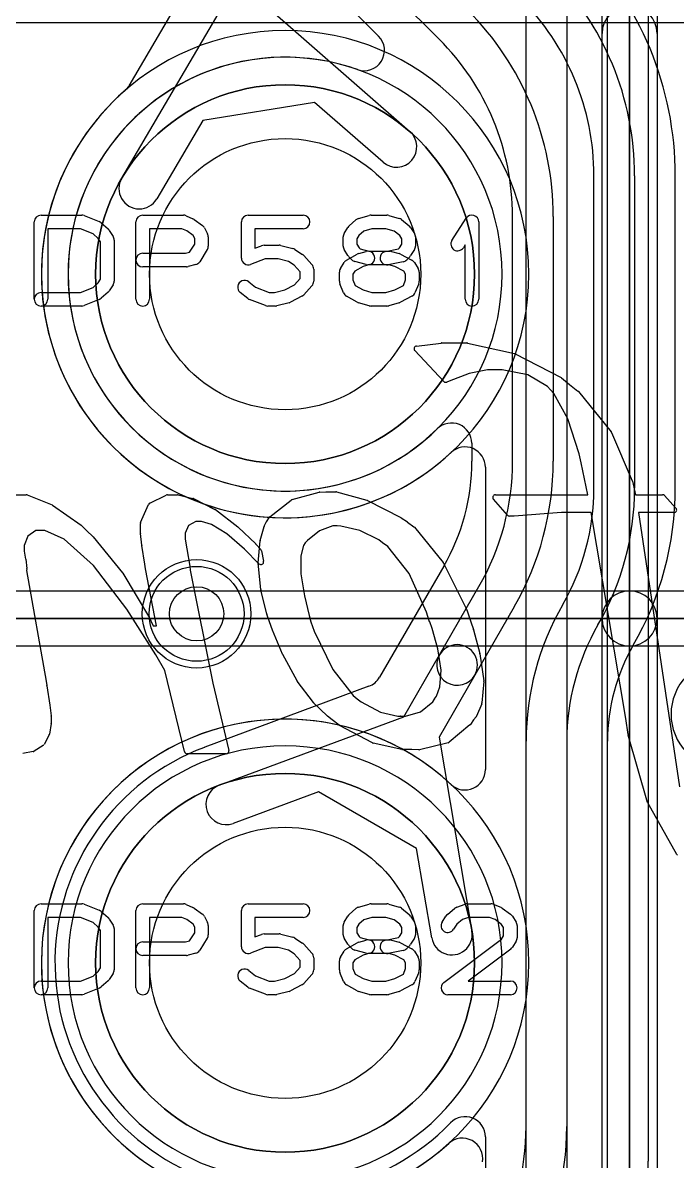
# Model space of a CAD drawing. Extents: x 0 to 20.5, y -0.5 to 20.
# Drawn here: x 12.819 to 15.232, y 8.901 to 13.1 of the extents above; entities that cross this region are included whole.
import ezdxf

# ---------------------------------------------------------------- set-up
doc = ezdxf.new("R2010")
doc.units = 0
for name, color, linetype in [('Hole', 1, 'CONTINUOUS'), ('L1', 3, 'CONTINUOUS'), ('L2', 3, 'CONTINUOUS'), ('L3', 3, 'CONTINUOUS'), ('L4', 3, 'CONTINUOUS'), ('PartsArea-A', 111, 'CONTINUOUS'), ('PartsArea-B', 111, 'CONTINUOUS'), ('PartsSilk-A', 221, 'CONTINUOUS'), ('PartsSilk-B', 221, 'CONTINUOUS'), ('Resist-A', 2, 'CONTINUOUS'), ('Resist-B', 2, 'CONTINUOUS'), ('Silk-A', 140, 'CONTINUOUS'), ('Silk-B', 140, 'CONTINUOUS')]:
    doc.layers.add(name, color=color, linetype=linetype)

msp = doc.modelspace()

# ---------------------------------------------------------------- linework, layer by layer
at = {"layer": 'Hole'}
for centre, radius in [((13.78649, 12.17283), 0.5), ((13.46, 10.92), 0.1), ((13.78649, 9.63283), 0.5)]:
    msp.add_circle(centre, radius, dxfattribs=at)
at = {"layer": 'L1'}
for p, q in [((14.975, 8.90097), (14.975, 15.7268)), ((15.125, 15.7268), (15.125, 8.90097)), ((14.675, 9.02964), (14.675, 13.35591)), ((14.825, 13.35591), (14.825, 9.02964)), ((13.18407, 12.52637), (13.55169, 13.15279)), ((13.38127, 13.15886), (13.21052, 12.8679)), ((13.69975, 13.17679), (14.2464, 12.69855)), ((13.8954, 12.80632), (13.48306, 12.73949)), ((14.14764, 12.58565), (13.8954, 12.80632)), ((13.48306, 12.73949), (13.31343, 12.45045)), ((14.52496, 11.46045), (14.52496, 10.34521))]:
    msp.add_line(p, q, dxfattribs=at)
for centre, radius in [((13.78649, 12.17283), 0.6985), ((13.46, 10.92), 0.2), ((13.78649, 9.63283), 0.6985)]:
    msp.add_circle(centre, radius, dxfattribs=at)
for centre, radius, start, end in [((13.78647, 12.17281), 0.89854, 131.15101, -47.03305), ((13.14586, 12.90584), 0.07497, -48.85074, -30.40277), ((14.19702, 12.6421), 0.075, -131.17802, 48.81908), ((13.24875, 12.48841), 0.075, 149.59178, -30.40705), ((14.44999, 11.46045), 0.07497, 0, 132.96771), ((13.78648, 9.63282), 0.89855, 47.03482, -47.84173), ((14.44999, 10.34521), 0.07497, -132.96771, 0), ((13.75, 9.02963), 0.925, -29.99937, 0.00062), ((13.75, 9.02963), 1.075, -29.99947, 0.00053), ((14.43989, 8.91116), 0.07497, -9.74501, 132.16161), ((14.05, 8.90097), 0.925, -29.99873, 0), ((14.05, 8.90097), 1.075, -29.99874, 0)]:
    msp.add_arc(centre, radius, start, end, dxfattribs=at)
at = {"layer": 'L2'}
msp.add_circle((13.46, 10.92), 0.2, dxfattribs=at)
for centre, start, end in [((13.78649, 12.17283), 90, -90), ((13.78649, 12.17283), -90, 90), ((13.78649, 9.63283), 90, -90), ((13.78649, 9.63283), -90, 90)]:
    msp.add_arc(centre, 0.80004, start, end, dxfattribs=at)
at = {"layer": 'L3'}
for p, q in [((14.35408, 13.03986), (12.93986, 14.45408)), ((12.83377, 14.34799), (14.13084, 13.05092)), ((14.925, 11.38298), (14.925, 12.53579)), ((15.075, 12.53579), (15.075, 11.38298)), ((15.22504, 11.38298), (15.22504, 12.53579)), ((14.625, 11.48303), (14.625, 12.38579)), ((14.775, 12.38579), (14.775, 11.48303)), ((14.47496, 11.54891), (14.47496, 11.48302)), ((14.37113, 11.09554), (14.13455, 10.68579)), ((14.35577, 10.76886), (14.50107, 11.02051)), ((14.63097, 10.94551), (14.48567, 10.69386)), ((14.81004, 10.95399), (14.81005, 10.95401)), ((14.93996, 10.87901), (14.93994, 10.87899)), ((14.22399, 10.5406), (14.35577, 10.76886)), ((14.48567, 10.69386), (14.35389, 10.46561)), ((14.09574, 10.65301), (13.49089, 10.42822)), ((13.54316, 10.28758), (14.22399, 10.5406)), ((14.35389, 10.46561), (14.47518, 9.74948)), ((14.675, 6.48963), (14.675, 10.45002)), ((14.825, 10.45002), (14.825, 6.48963)), ((14.97504, 6.48962), (14.97504, 10.45002)), ((13.90955, 10.26373), (13.59542, 10.14698)), ((14.27132, 10.05486), (13.90955, 10.26373)), ((14.32728, 9.72444), (14.27132, 10.05486)), ((14.52496, 8.99045), (14.52496, 7.66328))]:
    msp.add_line(p, q, dxfattribs=at)
for centre, radius in [((13.46, 10.92), 0.2), ((13.78649, 9.63283), 0.6985)]:
    msp.add_circle(centre, radius, dxfattribs=at)
for centre, radius, start, end in [((14, 12.53579), 1.22504, 0, 44.99967), ((14, 12.53579), 1.075, 0, 44.99925), ((14, 12.53579), 0.925, 0, 44.99956), ((13.7, 12.38579), 1.075, 0, 44.99925), ((14.07783, 12.99791), 0.07497, -109.44767, 45), ((13.7, 12.38579), 0.925, 0, 44.99956), ((13.78648, 12.17282), 0.80005, 70.55111, -45.48108), ((14.39999, 11.54891), 0.07497, 0, 134.51363), ((13.7, 11.48303), 0.77496, -30.00083, -0.00074), ((13.7, 11.48302), 0.925, -30.00065, 0.00062), ((13.7, 11.48302), 1.075, -30.00066, 0.00053), ((14.06707, 11.38299), 0.85793, -30.00083, -0.00067), ((14.06707, 11.38299), 1.00793, -30.00082, -0.00057), ((14.06707, 11.38299), 1.15797, -30.00093, -0.00049), ((15.68293, 10.45002), 1.00793, 149.99967, 180), ((15.68293, 10.45002), 0.85793, 149.99974, 180), ((14.42072, 10.73136), 0.075, -30.00073, 150.00026), ((15.68293, 10.45002), 0.70789, 149.99962, 180), ((15.13482, 10.7665), 0.07498, 149.99825, 150.01531), ((14.42072, 10.73136), 0.075, 149.99927, -30.00167), ((14.06962, 10.72328), 0.07498, -69.60944, -30.00175), ((13.78649, 9.63282), 0.84855, 110.52111, -44.07274), ((13.46275, 10.49773), 0.07497, -69.47884, -69.20064), ((13.56929, 10.21728), 0.22504, 110.38857, 110.80189), ((13.56929, 10.21728), 0.075, 110.38974, -69.61291), ((14.40123, 9.73696), 0.075, -170.39074, 9.61299), ((14.44999, 8.99045), 0.07497, 0, 135.92413)]:
    msp.add_arc(centre, radius, start, end, dxfattribs=at)
at = {"layer": 'L4'}
for centre, radius in [((13.78649, 12.17283), 0.6985), ((13.46, 10.92), 0.2), ((13.78649, 9.63283), 0.6985)]:
    msp.add_circle(centre, radius, dxfattribs=at)
for centre, radius, start, end in [((13.78649, 12.17283), 0.89854, 90, -90), ((13.78649, 12.17283), 0.89854, -90, 90), ((15.40932, 10.55), 0.2, 45, -135), ((13.78649, 9.63283), 0.89854, 90, -90), ((13.78649, 9.63283), 0.89854, -90, 90)]:
    msp.add_arc(centre, radius, start, end, dxfattribs=at)
at = {"layer": 'PartsArea-A'}
for p, q in [((15.05649, 13.44283), (15.05649, 10.90283)), ((15.05649, 10.90283), (15.05649, 13.44283)), ((15.05649, 10.90283), (12.51649, 10.90283)), ((12.51649, 10.90283), (15.05649, 10.90283)), ((15.05649, 10.90283), (15.05649, 8.36283)), ((17.59649, 10.90283), (15.05649, 10.90283)), ((15.05649, 10.90283), (17.59649, 10.90283)), ((15.05649, 8.36283), (15.05649, 10.90283))]:
    msp.add_line(p, q, dxfattribs=at)
at = {"layer": 'PartsArea-B'}
for centre, start, end in [((13.78649, 12.17283), 0, 180), ((13.78649, 12.17283), 180, 0), ((13.78649, 9.63283), 0, 180), ((13.78649, 9.63283), 180, 0)]:
    msp.add_arc(centre, 0.6985, start, end, dxfattribs=at)
at = {"layer": 'PartsSilk-A'}
for p, q in [((14.95489, 10.90283), (14.95489, 13.44283)), ((15.15809, 13.44283), (15.15809, 10.90283)), ((14.95489, 10.90283), (14.95489, 13.06038)), ((15.15809, 13.06038), (15.15809, 10.90283)), ((12.88649, 12.39042), (13.03649, 12.39042)), ((13.04577, 12.38863), (13.10133, 12.36641)), ((13.26149, 12.39042), (13.41149, 12.39042)), ((13.42164, 12.38827), (13.44664, 12.37716)), ((13.65038, 12.39042), (13.85316, 12.39042)), ((14.0574, 12.37835), (14.09629, 12.38946)), ((14.10316, 12.39042), (14.16149, 12.39042)), ((14.16836, 12.38946), (14.20725, 12.37835)), ((12.86149, 12.08024), (12.86149, 12.36542)), ((13.10866, 12.36189), (13.13366, 12.33967)), ((13.23649, 12.08024), (13.23649, 12.36542)), ((13.45119, 12.37453), (13.48175, 12.35231)), ((13.62538, 12.23209), (13.62538, 12.36542)), ((14.00418, 12.32312), (14.01807, 12.34534)), ((14.02266, 12.35078), (14.04766, 12.373)), ((14.216, 12.37383), (14.24378, 12.35161)), ((14.24936, 12.34534), (14.26325, 12.32312)), ((14.40162, 12.29753), (14.4544, 12.37901)), ((14.50038, 12.36542), (14.50038, 12.08024)), ((13.03168, 12.34042), (12.91149, 12.34042)), ((12.91149, 12.34042), (12.91149, 12.08024)), ((13.07871, 12.32161), (13.03168, 12.34042)), ((13.09775, 12.30468), (13.07871, 12.32161)), ((13.10593, 12.29159), (13.09775, 12.30468)), ((13.13825, 12.33422), (13.15213, 12.312)), ((13.40619, 12.34042), (13.28649, 12.34042)), ((13.28649, 12.34042), (13.28649, 12.08024)), ((13.42392, 12.33254), (13.40619, 12.34042)), ((13.44742, 12.31546), (13.42392, 12.33254)), ((13.45316, 12.30397), (13.44742, 12.31546)), ((13.45316, 12.2837), (13.45316, 12.30397)), ((13.48941, 12.34327), (13.50052, 12.32105)), ((13.50316, 12.30987), (13.50316, 12.27653)), ((13.85316, 12.34042), (13.67538, 12.34042)), ((13.67538, 12.34042), (13.67538, 12.26837)), ((14.00038, 12.27653), (14.00038, 12.30987)), ((14.05856, 12.31579), (14.05038, 12.3027)), ((14.07662, 12.33184), (14.05856, 12.31579)), ((14.10666, 12.34042), (14.07662, 12.33184)), ((14.15799, 12.34042), (14.10666, 12.34042)), ((14.18869, 12.33165), (14.15799, 12.34042)), ((14.20922, 12.31523), (14.18869, 12.33165)), ((14.21705, 12.3027), (14.20922, 12.31523)), ((14.26705, 12.30987), (14.26705, 12.27653)), ((13.10593, 12.15407), (13.10593, 12.29159)), ((13.15593, 12.29876), (13.15593, 12.1469)), ((13.43441, 12.2537), (13.45316, 12.2837)), ((13.49936, 12.26328), (13.47158, 12.21884)), ((13.67538, 12.26837), (13.69981, 12.27767)), ((13.70871, 12.27931), (13.76427, 12.27931)), ((13.77033, 12.27856), (13.81477, 12.26745)), ((13.82258, 12.264), (13.85036, 12.24548)), ((14.01807, 12.24106), (14.00418, 12.26328)), ((14.05038, 12.3027), (14.05038, 12.2837)), ((14.05038, 12.2837), (14.05896, 12.26998)), ((14.05896, 12.26998), (14.06331, 12.26563)), ((14.06331, 12.26563), (14.09533, 12.25709)), ((14.15659, 12.2566), (14.20473, 12.26623)), ((14.20473, 12.26623), (14.20847, 12.26998)), ((14.20847, 12.26998), (14.21705, 12.2837)), ((14.21705, 12.2837), (14.21705, 12.3027)), ((14.26325, 12.26328), (14.24936, 12.24106)), ((14.45038, 12.28084), (14.44358, 12.27035)), ((14.45038, 12.08024), (14.45038, 12.28084)), ((13.26149, 12.24968), (13.41932, 12.24968)), ((13.41932, 12.24968), (13.43441, 12.2537)), ((13.71331, 12.22931), (13.65928, 12.20873)), ((13.76119, 12.22931), (13.71331, 12.22931)), ((13.79845, 12.22), (13.76119, 12.22931)), ((13.82011, 12.20556), (13.79845, 12.22)), ((13.85492, 12.24158), (13.88548, 12.20825)), ((14.01298, 12.22417), (14.05187, 12.24639)), ((14.0327, 12.22552), (14.02159, 12.23663)), ((14.05783, 12.24884), (14.08561, 12.25625)), ((14.09533, 12.25709), (14.1726, 12.25709)), ((14.17904, 12.25625), (14.20682, 12.24884)), ((14.21214, 12.24674), (14.25381, 12.22452)), ((14.24584, 12.23663), (14.23473, 12.22552)), ((13.4226, 12.19968), (13.26149, 12.19968)), ((13.45682, 12.20793), (13.42904, 12.20052)), ((13.84205, 12.18162), (13.82011, 12.20556)), ((13.84205, 12.15663), (13.84205, 12.18162)), ((13.89205, 12.19135), (13.89205, 12.1469)), ((13.98649, 12.1469), (13.98649, 12.18024)), ((13.99029, 12.19349), (14.00418, 12.21571)), ((14.04324, 12.18387), (14.03649, 12.17307)), ((14.07385, 12.20136), (14.04324, 12.18387)), ((14.08561, 12.20793), (14.04394, 12.21904)), ((14.09849, 12.20793), (14.07385, 12.20136)), ((14.16932, 12.20709), (14.09205, 12.20709)), ((14.22195, 12.21869), (14.16639, 12.20758)), ((14.19116, 12.20127), (14.16932, 12.20709)), ((14.22439, 12.18355), (14.19116, 12.20127)), ((14.23093, 12.17307), (14.22439, 12.18355)), ((14.26325, 12.2157), (14.27713, 12.19348)), ((14.28093, 12.18024), (14.28093, 12.1469)), ((13.07871, 12.12405), (13.09775, 12.14098)), ((13.09775, 12.14098), (13.10593, 12.15407)), ((13.65211, 12.1442), (13.67683, 12.12443)), ((13.82095, 12.13362), (13.84205, 12.15663)), ((14.0023, 12.10395), (13.98841, 12.13728)), ((14.03649, 12.17307), (14.03649, 12.1519)), ((14.03649, 12.1519), (14.04518, 12.13105)), ((14.22241, 12.13143), (14.23093, 12.1519)), ((14.23093, 12.1519), (14.23093, 12.17307)), ((14.27901, 12.13729), (14.26513, 12.10396)), ((12.88649, 12.10524), (13.03168, 12.10524)), ((13.03168, 12.10524), (13.07871, 12.12405)), ((13.13366, 12.10599), (13.10866, 12.08377)), ((13.15213, 12.13366), (13.13825, 12.11144)), ((13.64865, 12.08294), (13.62087, 12.10516)), ((13.67683, 12.12443), (13.7272, 12.10524)), ((13.7272, 12.10524), (13.7473, 12.10524)), ((13.7473, 12.10524), (13.78577, 12.11486)), ((13.78577, 12.11486), (13.82095, 12.13362)), ((13.88548, 12.13), (13.85492, 12.09667)), ((14.04518, 12.13105), (14.07405, 12.11456)), ((14.07405, 12.11456), (14.10666, 12.10524)), ((14.10666, 12.10524), (14.15799, 12.10524)), ((14.15799, 12.10524), (14.19096, 12.11466)), ((14.19096, 12.11466), (14.22241, 12.13143)), ((13.03649, 12.05524), (12.88649, 12.05524)), ((13.10133, 12.07925), (13.04577, 12.05703)), ((13.7137, 12.05688), (13.65537, 12.0791)), ((13.75038, 12.05524), (13.7226, 12.05524)), ((13.80088, 12.0671), (13.75644, 12.05599)), ((13.84825, 12.09151), (13.80658, 12.06929)), ((14.05187, 12.06964), (14.01298, 12.09186)), ((14.09629, 12.0562), (14.0574, 12.06731)), ((14.16149, 12.05524), (14.10316, 12.05524)), ((14.20725, 12.06731), (14.16836, 12.0562)), ((14.25381, 12.09151), (14.21214, 12.06929)), ((12.51649, 11.00443), (15.05649, 11.00443)), ((12.51649, 11.00443), (15.05649, 11.00443)), ((15.05649, 11.00443), (17.59649, 11.00443)), ((15.05649, 11.00443), (17.59649, 11.00443)), ((14.95489, 8.36283), (14.95489, 10.90283)), ((15.15809, 10.90283), (15.15809, 8.36283)), ((15.15809, 10.90283), (15.15809, 8.36283)), ((15.05649, 10.80123), (12.51649, 10.80123)), ((14.95489, 10.80123), (12.51649, 10.80123)), ((14.95489, 8.36283), (14.95489, 10.80123)), ((17.59649, 10.80123), (15.05649, 10.80123)), ((17.49489, 10.80123), (15.05649, 10.80123)), ((12.88649, 9.85042), (13.03649, 9.85042)), ((13.04577, 9.84863), (13.10133, 9.82641)), ((13.26149, 9.85042), (13.41149, 9.85042)), ((13.42164, 9.84827), (13.44664, 9.83716)), ((13.45119, 9.83453), (13.48175, 9.81231)), ((13.65038, 9.85042), (13.85316, 9.85042)), ((14.02266, 9.81078), (14.04766, 9.833)), ((14.0574, 9.83835), (14.09629, 9.84946)), ((14.10316, 9.85042), (14.16149, 9.85042)), ((14.16836, 9.84946), (14.20725, 9.83835)), ((14.216, 9.83383), (14.24378, 9.81161)), ((14.38476, 9.81161), (14.41254, 9.83383)), ((14.41962, 9.8378), (14.45017, 9.84891)), ((14.45871, 9.85042), (14.54482, 9.85042)), ((14.5541, 9.84863), (14.58188, 9.83752)), ((14.5873, 9.83453), (14.61786, 9.81231)), ((12.86149, 9.54024), (12.86149, 9.82542)), ((13.03168, 9.80042), (12.91149, 9.80042)), ((12.91149, 9.80042), (12.91149, 9.54024)), ((13.07871, 9.78161), (13.03168, 9.80042)), ((13.10866, 9.82189), (13.13366, 9.79967)), ((13.13825, 9.79422), (13.15213, 9.772)), ((13.23649, 9.54024), (13.23649, 9.82542)), ((13.40619, 9.80042), (13.28649, 9.80042)), ((13.28649, 9.80042), (13.28649, 9.54024)), ((13.42392, 9.79254), (13.40619, 9.80042)), ((13.44742, 9.77546), (13.42392, 9.79254)), ((13.48941, 9.80327), (13.50052, 9.78105)), ((13.62538, 9.69209), (13.62538, 9.82542)), ((13.85316, 9.80042), (13.67538, 9.80042)), ((13.67538, 9.80042), (13.67538, 9.72837)), ((14.00418, 9.78312), (14.01807, 9.80534)), ((14.07662, 9.79184), (14.05856, 9.77579)), ((14.10666, 9.80042), (14.07662, 9.79184)), ((14.15799, 9.80042), (14.10666, 9.80042)), ((14.18869, 9.79165), (14.15799, 9.80042)), ((14.20922, 9.77523), (14.18869, 9.79165)), ((14.24936, 9.80534), (14.26325, 9.78312)), ((14.36529, 9.78312), (14.37918, 9.80534)), ((14.44057, 9.79222), (14.41932, 9.77523)), ((14.46311, 9.80042), (14.44057, 9.79222)), ((14.54001, 9.80042), (14.46311, 9.80042)), ((14.56042, 9.79226), (14.54001, 9.80042)), ((14.58453, 9.77472), (14.56042, 9.79226)), ((14.62436, 9.80534), (14.63825, 9.78312)), ((13.09775, 9.76468), (13.07871, 9.78161)), ((13.10593, 9.75159), (13.09775, 9.76468)), ((13.10593, 9.61407), (13.10593, 9.75159)), ((13.15593, 9.75876), (13.15593, 9.6069)), ((13.43441, 9.7137), (13.45316, 9.7437)), ((13.45316, 9.76397), (13.44742, 9.77546)), ((13.45316, 9.7437), (13.45316, 9.76397)), ((13.50316, 9.76987), (13.50316, 9.73653)), ((14.00038, 9.73653), (14.00038, 9.76987)), ((14.05856, 9.77579), (14.05038, 9.7627)), ((14.05038, 9.7627), (14.05038, 9.7437)), ((14.05038, 9.7437), (14.05896, 9.72998)), ((14.20847, 9.72998), (14.21705, 9.7437)), ((14.21705, 9.7627), (14.20922, 9.77523)), ((14.21705, 9.7437), (14.21705, 9.7627)), ((14.26705, 9.76987), (14.26705, 9.73653)), ((14.41932, 9.77523), (14.40769, 9.75662)), ((14.59205, 9.7627), (14.58453, 9.77472)), ((14.59205, 9.73259), (14.59205, 9.7627)), ((14.64205, 9.76987), (14.64205, 9.72542)), ((13.26149, 9.70968), (13.41932, 9.70968)), ((13.41932, 9.70968), (13.43441, 9.7137)), ((13.49936, 9.72328), (13.47158, 9.67884)), ((13.67538, 9.72837), (13.69981, 9.73767)), ((13.70871, 9.73931), (13.76427, 9.73931)), ((13.77033, 9.73856), (13.81477, 9.72745)), ((13.82258, 9.724), (13.85036, 9.70548)), ((13.85492, 9.70158), (13.88548, 9.66825)), ((14.01807, 9.70106), (14.00418, 9.72328)), ((14.01298, 9.68417), (14.05187, 9.70639)), ((14.05783, 9.70884), (14.08561, 9.71625)), ((14.05896, 9.72998), (14.06331, 9.72563)), ((14.06331, 9.72563), (14.09533, 9.71709)), ((14.09533, 9.71709), (14.1726, 9.71709)), ((14.15659, 9.7166), (14.20473, 9.72623)), ((14.17904, 9.71625), (14.20682, 9.70884)), ((14.20473, 9.72623), (14.20847, 9.72998)), ((14.21214, 9.70674), (14.25381, 9.68452)), ((14.26325, 9.72328), (14.24936, 9.70106)), ((14.37146, 9.56022), (14.58442, 9.72039)), ((14.58442, 9.72039), (14.59205, 9.73259)), ((14.63825, 9.71217), (14.62436, 9.68995)), ((13.4226, 9.65968), (13.26149, 9.65968)), ((13.45682, 9.66793), (13.42904, 9.66052)), ((13.71331, 9.68931), (13.65928, 9.66873)), ((13.76119, 9.68931), (13.71331, 9.68931)), ((13.79845, 9.68), (13.76119, 9.68931)), ((13.82011, 9.66556), (13.79845, 9.68)), ((13.84205, 9.64162), (13.82011, 9.66556)), ((13.99029, 9.65349), (14.00418, 9.67571)), ((14.0327, 9.68552), (14.02159, 9.69663)), ((14.07385, 9.66136), (14.04324, 9.64387)), ((14.08561, 9.66793), (14.04394, 9.67904)), ((14.09849, 9.66793), (14.07385, 9.66136)), ((14.16932, 9.66709), (14.09205, 9.66709)), ((14.22195, 9.67869), (14.16639, 9.66758)), ((14.19116, 9.66127), (14.16932, 9.66709)), ((14.22439, 9.64355), (14.19116, 9.66127)), ((14.24584, 9.69663), (14.23473, 9.68552)), ((14.26325, 9.6757), (14.27713, 9.65348)), ((14.61819, 9.68322), (14.46132, 9.56524)), ((13.82095, 9.59362), (13.84205, 9.61663)), ((13.84205, 9.61663), (13.84205, 9.64162)), ((13.89205, 9.65135), (13.89205, 9.6069)), ((13.98649, 9.6069), (13.98649, 9.64024)), ((14.04324, 9.64387), (14.03649, 9.63307)), ((14.03649, 9.63307), (14.03649, 9.6119)), ((14.23093, 9.63307), (14.22439, 9.64355)), ((14.23093, 9.6119), (14.23093, 9.63307)), ((14.28093, 9.64024), (14.28093, 9.6069)), ((13.03168, 9.56524), (13.07871, 9.58405)), ((13.07871, 9.58405), (13.09775, 9.60098)), ((13.09775, 9.60098), (13.10593, 9.61407)), ((13.15213, 9.59366), (13.13825, 9.57144)), ((13.65211, 9.6042), (13.67683, 9.58443)), ((13.67683, 9.58443), (13.7272, 9.56524)), ((13.7473, 9.56524), (13.78577, 9.57486)), ((13.78577, 9.57486), (13.82095, 9.59362)), ((13.88548, 9.59), (13.85492, 9.55667)), ((14.0023, 9.56395), (13.98841, 9.59728)), ((14.03649, 9.6119), (14.04518, 9.59105)), ((14.04518, 9.59105), (14.07405, 9.57456)), ((14.07405, 9.57456), (14.10666, 9.56524)), ((14.15799, 9.56524), (14.19096, 9.57466)), ((14.19096, 9.57466), (14.22241, 9.59143)), ((14.22241, 9.59143), (14.23093, 9.6119)), ((14.27901, 9.59729), (14.26513, 9.56396)), ((12.88649, 9.56524), (13.03168, 9.56524)), ((13.10133, 9.53925), (13.04577, 9.51703)), ((13.13366, 9.56599), (13.10866, 9.54377)), ((13.64865, 9.54294), (13.62087, 9.56516)), ((13.7137, 9.51688), (13.65537, 9.5391)), ((13.7272, 9.56524), (13.7473, 9.56524)), ((13.84825, 9.55151), (13.80658, 9.52929)), ((14.05187, 9.52964), (14.01298, 9.55186)), ((14.10666, 9.56524), (14.15799, 9.56524)), ((14.25381, 9.55151), (14.21214, 9.52929)), ((14.46132, 9.56524), (14.61705, 9.56524)), ((13.03649, 9.51524), (12.88649, 9.51524)), ((13.75038, 9.51524), (13.7226, 9.51524)), ((13.80088, 9.5271), (13.75644, 9.51599)), ((14.09629, 9.5162), (14.0574, 9.52731)), ((14.16149, 9.51524), (14.10316, 9.51524)), ((14.20725, 9.52731), (14.16836, 9.5162)), ((14.61705, 9.51524), (14.38649, 9.51524))]:
    msp.add_line(p, q, dxfattribs=at)
for centre, radius, start, end in [((15.05649, 13.06038), 0.1016, 0, 180), ((12.88649, 12.36542), 0.025, 90, 180), ((13.03649, 12.36542), 0.025, 68.2071, 90), ((13.26149, 12.36542), 0.025, 90, 180), ((13.41149, 12.36542), 0.025, 66.04914, 90), ((13.65038, 12.36542), 0.025, 90, 180), ((13.85316, 12.36542), 0.025, -90, 90), ((14.10316, 12.36542), 0.025, 90, 105.94854), ((14.16149, 12.36542), 0.025, 74.05146, 90), ((14.47538, 12.36542), 0.025, 0, 147.06619), ((13.09205, 12.3432), 0.025, 48.37217, 68.20215), ((13.43649, 12.35431), 0.025, 53.98274, 66.03964), ((13.46705, 12.33209), 0.025, 26.56505, 53.97932), ((14.03927, 12.33209), 0.025, 131.62783, 147.99462), ((14.06427, 12.35431), 0.025, 105.94854, 131.62783), ((14.20038, 12.35431), 0.025, 51.33303, 74.05146), ((14.22816, 12.33209), 0.025, 32.00538, 51.33303), ((13.11705, 12.32098), 0.025, 31.98594, 48.36931), ((13.13093, 12.29876), 0.025, 0, 31.99147), ((13.47816, 12.30987), 0.025, 0, 26.56505), ((14.02538, 12.30987), 0.025, 147.99462, 180), ((14.24205, 12.30987), 0.025, 0, 32.00538), ((13.47816, 12.27653), 0.025, -32.00538, 0), ((13.70871, 12.25431), 0.025, 90, 110.85364), ((13.76427, 12.25431), 0.025, 75.96932, 90), ((13.80871, 12.2432), 0.025, 56.30358, 75.96376), ((14.02538, 12.27653), 0.025, 180, -147.99462), ((14.24205, 12.27653), 0.025, -32.00538, 0), ((14.4226, 12.28394), 0.025, 147.06646, -32.93381), ((13.26149, 12.22468), 0.025, 90, -90), ((13.65038, 12.23209), 0.025, 180, -69.1435), ((13.83649, 12.22468), 0.025, 42.5203, 56.30993), ((14.02538, 12.20246), 0.025, 119.73351, 147.98998), ((14.03927, 12.25431), 0.025, -147.99462, -135), ((14.05038, 12.2432), 0.025, -135, -104.92551), ((14.06427, 12.22468), 0.025, 104.92551, 119.74171), ((14.09205, 12.23209), 0.025, -75.07449, 104.93527), ((14.16149, 12.23209), 0.025, 101.30544, -78.69205), ((14.1726, 12.23209), 0.025, 75.07449, 90), ((14.20038, 12.22468), 0.025, 61.9383, 75.06473), ((14.21705, 12.2432), 0.025, -78.69456, -45), ((14.22816, 12.25431), 0.025, -45, -32.00538), ((14.24205, 12.20246), 0.025, 31.98594, 61.9318), ((13.4226, 12.22468), 0.025, -90, -75.06473), ((13.45038, 12.23209), 0.025, -75.07449, -32.01002), ((13.86705, 12.19135), 0.025, 0, 42.51745), ((14.01149, 12.18024), 0.025, 147.99462, 180), ((14.09205, 12.23209), 0.025, -104.92551, -90), ((14.25593, 12.18024), 0.025, 0, 31.99147), ((13.13093, 12.1469), 0.025, -31.98594, 0), ((13.63649, 12.12468), 0.025, 51.33303, -128.65478), ((13.86705, 12.1469), 0.025, -42.5203, 0), ((14.01149, 12.1469), 0.025, 180, -157.37647), ((14.25593, 12.1469), 0.025, -22.60576, 0), ((12.88649, 12.08024), 0.025, 90, -90), ((13.11705, 12.12468), 0.025, -48.37217, -31.99147), ((13.83649, 12.11357), 0.025, -61.9383, -42.51745), ((14.02538, 12.11357), 0.025, -157.37309, -119.74171), ((14.24205, 12.11357), 0.025, -61.9383, -22.60888), ((12.88649, 12.08024), 0.025, 180, 0), ((13.03649, 12.08024), 0.025, -90, -68.20215), ((13.09205, 12.10246), 0.025, -68.2071, -48.36931), ((13.26149, 12.08024), 0.025, 180, 0), ((13.66427, 12.10246), 0.025, -128.66697, -110.85364), ((13.7226, 12.08024), 0.025, -110.8565, -90), ((13.75038, 12.08024), 0.025, -90, -75.96376), ((13.79482, 12.09135), 0.025, -75.96932, -61.9318), ((14.06427, 12.09135), 0.025, -119.73351, -105.94345), ((14.10316, 12.08024), 0.025, -105.94854, -90), ((14.16149, 12.08024), 0.025, -90, -74.05655), ((14.20038, 12.09135), 0.025, -74.05146, -61.9318), ((14.47538, 12.08024), 0.025, 180, 0), ((15.05649, 10.90283), 0.1016, 90, -90), ((15.05649, 10.90283), 0.1016, 90, -90), ((15.05649, 10.90283), 0.1016, 0, 180), ((15.05649, 10.90283), 0.1016, -90, 90), ((15.05649, 10.90283), 0.1016, 0, 90), ((15.05649, 10.90283), 0.1016, 180, 0), ((15.05649, 10.90283), 0.1016, 180, 0), ((12.88649, 9.82542), 0.025, 90, 180), ((13.03649, 9.82542), 0.025, 68.2071, 90), ((13.09205, 9.8032), 0.025, 48.37217, 68.20215), ((13.26149, 9.82542), 0.025, 90, 180), ((13.41149, 9.82542), 0.025, 66.04914, 90), ((13.43649, 9.81431), 0.025, 53.98274, 66.03964), ((13.65038, 9.82542), 0.025, 90, 180), ((13.85316, 9.82542), 0.025, -90, 90), ((14.06427, 9.81431), 0.025, 105.94854, 131.62783), ((14.10316, 9.82542), 0.025, 90, 105.94854), ((14.16149, 9.82542), 0.025, 74.05146, 90), ((14.20038, 9.81431), 0.025, 51.33303, 74.05146), ((14.42816, 9.81431), 0.025, 109.97919, 128.65478), ((14.45871, 9.82542), 0.025, 90, 109.98461), ((14.54482, 9.82542), 0.025, 68.2071, 90), ((14.5726, 9.81431), 0.025, 53.98274, 68.20215), ((13.11705, 9.78098), 0.025, 31.98594, 48.36931), ((13.46705, 9.79209), 0.025, 26.56505, 53.97932), ((14.03927, 9.79209), 0.025, 131.62783, 147.99462), ((14.22816, 9.79209), 0.025, 32.00538, 51.33303), ((14.40038, 9.79209), 0.025, 128.66697, 147.98998), ((14.60316, 9.79209), 0.025, 32.00538, 53.97932), ((13.13093, 9.75876), 0.025, 0, 31.99147), ((13.47816, 9.76987), 0.025, 0, 26.56505), ((14.02538, 9.76987), 0.025, 147.99462, 180), ((14.24205, 9.76987), 0.025, 0, 32.00538), ((14.38649, 9.76987), 0.025, 147.99462, -32.01002), ((14.61705, 9.76987), 0.025, 0, 32.01002), ((13.26149, 9.68468), 0.025, 90, -90), ((13.47816, 9.73653), 0.025, -32.00538, 0), ((13.70871, 9.71431), 0.025, 90, 110.85364), ((13.76427, 9.71431), 0.025, 75.96932, 90), ((13.80871, 9.7032), 0.025, 56.30358, 75.96376), ((13.83649, 9.68468), 0.025, 42.5203, 56.30993), ((14.02538, 9.73653), 0.025, 180, -147.99462), ((14.03927, 9.71431), 0.025, -147.99462, -135), ((14.06427, 9.68468), 0.025, 104.92551, 119.74171), ((14.09205, 9.69209), 0.025, -75.07449, 104.93527), ((14.16149, 9.69209), 0.025, 101.30544, -78.69205), ((14.1726, 9.69209), 0.025, 75.07449, 90), ((14.20038, 9.68468), 0.025, 61.9383, 75.06473), ((14.22816, 9.71431), 0.025, -45, -32.00538), ((14.24205, 9.73653), 0.025, -32.00538, 0), ((14.61705, 9.72542), 0.025, -32.00538, 0), ((13.4226, 9.68468), 0.025, -90, -75.06473), ((13.45038, 9.69209), 0.025, -75.07449, -32.01002), ((13.65038, 9.69209), 0.025, 180, -69.1435), ((13.86705, 9.65135), 0.025, 0, 42.51745), ((14.02538, 9.66246), 0.025, 119.73351, 147.98998), ((14.05038, 9.7032), 0.025, -135, -104.92551), ((14.09205, 9.69209), 0.025, -104.92551, -90), ((14.21705, 9.7032), 0.025, -78.69456, -45), ((14.24205, 9.66246), 0.025, 31.98594, 61.9318), ((14.60316, 9.7032), 0.025, -53.0476, -32.01002), ((14.01149, 9.64024), 0.025, 147.99462, 180), ((14.25593, 9.64024), 0.025, 0, 31.99147), ((13.13093, 9.6069), 0.025, -31.98594, 0), ((13.63649, 9.58468), 0.025, 51.33303, -128.65478), ((13.86705, 9.6069), 0.025, -42.5203, 0), ((14.01149, 9.6069), 0.025, 180, -157.37647), ((14.25593, 9.6069), 0.025, -22.60576, 0), ((12.88649, 9.54024), 0.025, 90, -90), ((12.88649, 9.54024), 0.025, 180, 0), ((13.09205, 9.56246), 0.025, -68.2071, -48.36931), ((13.11705, 9.58468), 0.025, -48.37217, -31.99147), ((13.26149, 9.54024), 0.025, 180, 0), ((13.66427, 9.56246), 0.025, -128.66697, -110.85364), ((13.83649, 9.57357), 0.025, -61.9383, -42.51745), ((14.02538, 9.57357), 0.025, -157.37309, -119.74171), ((14.24205, 9.57357), 0.025, -61.9383, -22.60888), ((14.38649, 9.54024), 0.025, 126.9524, -90), ((14.61705, 9.54024), 0.025, -90, 90), ((13.03649, 9.54024), 0.025, -90, -68.20215), ((13.7226, 9.54024), 0.025, -110.8565, -90), ((13.75038, 9.54024), 0.025, -90, -75.96376), ((13.79482, 9.55135), 0.025, -75.96932, -61.9318), ((14.06427, 9.55135), 0.025, -119.73351, -105.94345), ((14.10316, 9.54024), 0.025, -105.94854, -90), ((14.16149, 9.54024), 0.025, -90, -74.05655), ((14.20038, 9.55135), 0.025, -74.05146, -61.9318)]:
    msp.add_arc(centre, radius, start, end, dxfattribs=at)
at = {"layer": 'PartsSilk-B'}
for p, q in [((14.37117, 11.77694), (14.26446, 11.89073)), ((14.27051, 11.90749), (14.36172, 11.91887)), ((14.36296, 11.91895), (14.45665, 11.91895)), ((14.45885, 11.91871), (14.63231, 11.87961)), ((14.6347, 11.87873), (14.80395, 11.79119)), ((14.46566, 11.8059), (14.39131, 11.77849)), ((14.53319, 11.82015), (14.46566, 11.8059)), ((14.58722, 11.82015), (14.53319, 11.82015)), ((14.68175, 11.80177), (14.58722, 11.82015)), ((14.75369, 11.75893), (14.68175, 11.80177)), ((14.39131, 11.77849), (14.38247, 11.77462)), ((14.76498, 11.7466), (14.75369, 11.75893)), ((14.80562, 11.79011), (14.83546, 11.76618)), ((14.83549, 11.76616), (14.86605, 11.74145)), ((14.77759, 11.73233), (14.76498, 11.7466)), ((14.82918, 11.63931), (14.77759, 11.73233)), ((14.86753, 11.73997), (14.9886, 11.59071)), ((14.87034, 11.50964), (14.82918, 11.63931)), ((14.99002, 11.58835), (15.06629, 11.41058)), ((14.87767, 11.47699), (14.87034, 11.50964)), ((14.9029, 11.35913), (14.87767, 11.47699)), ((15.06687, 11.40875), (15.07524, 11.36997)), ((12.78841, 11.35913), (12.83176, 11.35913)), ((12.83542, 11.35844), (12.9271, 11.32242)), ((13.28761, 11.32873), (13.34822, 11.35813)), ((13.35258, 11.35913), (13.38999, 11.35913)), ((13.39237, 11.35884), (13.44679, 11.34553)), ((13.44889, 11.34476), (13.52773, 11.30528)), ((13.73047, 11.27832), (13.80854, 11.33963)), ((13.81208, 11.34141), (13.91207, 11.36874)), ((13.91431, 11.36909), (13.93638, 11.36996)), ((13.93678, 11.36997), (13.97341, 11.36997)), ((13.97608, 11.36961), (14.08803, 11.33859)), ((14.08991, 11.33786), (14.2129, 11.27502)), ((14.6065, 11.28342), (14.55432, 11.34251)), ((14.56182, 11.35913), (14.9029, 11.35913)), ((15.07524, 11.36997), (15.0778, 11.35913)), ((15.0778, 11.35913), (15.17789, 11.35913)), ((15.18524, 11.35591), (15.22752, 11.31005)), ((12.92921, 11.32128), (13.03512, 11.2464)), ((13.25362, 11.25699), (13.28281, 11.32374)), ((13.52932, 11.30428), (13.61222, 11.24088)), ((13.45719, 11.26033), (13.42978, 11.24556)), ((13.47852, 11.26033), (13.45719, 11.26033)), ((13.5148, 11.24905), (13.47852, 11.26033)), ((13.70974, 11.24316), (13.71652, 11.25808)), ((13.71731, 11.25949), (13.72832, 11.276)), ((14.21385, 11.27447), (14.23734, 11.25899)), ((14.23785, 11.25864), (14.26133, 11.24101)), ((14.63109, 11.28056), (14.61431, 11.28004)), ((14.80526, 11.29327), (14.63151, 11.28059)), ((14.91523, 11.29327), (14.80526, 11.29327)), ((15.04231, 10.53384), (14.91523, 11.29327)), ((15.22017, 11.29327), (15.08914, 11.29327)), ((15.08914, 11.29327), (15.23991, 10.28221)), ((12.86776, 11.2274), (12.83805, 11.20673)), ((12.90121, 11.2274), (12.86776, 11.2274)), ((12.97158, 11.19513), (12.90121, 11.2274)), ((13.03636, 11.24536), (13.05568, 11.22638)), ((13.05568, 11.22638), (13.07806, 11.20466)), ((13.25278, 11.21703), (13.25278, 11.25298)), ((13.25761, 11.17305), (13.25284, 11.21592)), ((13.42978, 11.24556), (13.41742, 11.2174)), ((13.41742, 11.2174), (13.41742, 11.1958)), ((13.57102, 11.21507), (13.5148, 11.24905)), ((13.63688, 11.15848), (13.57102, 11.21507)), ((13.61307, 11.24016), (13.67824, 11.17769)), ((13.69464, 11.19063), (13.70923, 11.24176)), ((13.91329, 11.22664), (13.86905, 11.19089)), ((13.96206, 11.24492), (13.91329, 11.22664)), ((13.97826, 11.24492), (13.96206, 11.24492)), ((13.99244, 11.2435), (13.97826, 11.24492)), ((14.06226, 11.22705), (13.99244, 11.2435)), ((14.13159, 11.19269), (14.06226, 11.22705)), ((14.26307, 11.23934), (14.36975, 11.10893)), ((12.83805, 11.20673), (12.82468, 11.17173)), ((12.82468, 11.17173), (12.82468, 11.15051)), ((13.07963, 11.09828), (12.97158, 11.19513)), ((13.07884, 11.20381), (13.18695, 11.07155)), ((13.26872, 11.1029), (13.25767, 11.17259)), ((13.41742, 11.1958), (13.42409, 11.15935)), ((13.67875, 11.17717), (13.69702, 11.15691)), ((13.687, 11.10827), (13.6943, 11.18879)), ((13.85376, 11.17199), (13.84425, 11.13415)), ((13.86044, 11.18214), (13.85376, 11.17199)), ((13.86905, 11.19089), (13.86044, 11.18214)), ((14.1454, 11.1822), (14.13159, 11.19269)), ((14.16519, 11.16775), (14.14556, 11.18208)), ((12.82468, 11.15051), (12.8299, 11.12193)), ((13.42411, 11.15923), (13.43492, 11.09595)), ((13.69008, 11.1047), (13.63688, 11.15848)), ((13.6994, 11.15215), (13.707, 11.11367)), ((13.84425, 11.13415), (13.84434, 11.06805)), ((14.24388, 11.06854), (14.16519, 11.16775)), ((12.82999, 11.12128), (12.83393, 11.08739)), ((13.20311, 10.93684), (13.07963, 11.09828)), ((13.27182, 11.08595), (13.26876, 11.10267)), ((13.31244, 10.87547), (13.27184, 11.08586)), ((13.43496, 11.09565), (13.43696, 11.0813)), ((13.69727, 11.00916), (13.68701, 11.10631)), ((14.37098, 11.10701), (14.45731, 10.93173)), ((12.83395, 11.08524), (12.8334, 11.07976)), ((12.8334, 11.07976), (12.90547, 10.67171)), ((13.18778, 11.07037), (13.28335, 10.91145)), ((13.43696, 11.0813), (13.5198, 10.66401)), ((13.84434, 11.06805), (13.85774, 10.98596)), ((14.30745, 10.92643), (14.24388, 11.06854)), ((13.71896, 10.91974), (13.6975, 11.00784)), ((13.85774, 10.98596), (13.8751, 10.91422)), ((13.31014, 10.76845), (13.20311, 10.93684)), ((13.72868, 10.89049), (13.71919, 10.91895)), ((14.31935, 10.89054), (14.30745, 10.92643)), ((14.45778, 10.93058), (14.47169, 10.89044)), ((13.28385, 10.91051), (13.30011, 10.87547)), ((13.73942, 10.86031), (13.72874, 10.89029)), ((13.8751, 10.91422), (13.88152, 10.89039)), ((13.88152, 10.89039), (13.89312, 10.85565)), ((14.32829, 10.86609), (14.31945, 10.89025)), ((14.47173, 10.89034), (14.48126, 10.86189)), ((13.30011, 10.87547), (13.31244, 10.87547)), ((13.77713, 10.77096), (13.73963, 10.85978)), ((13.89312, 10.85565), (13.9623, 10.71456)), ((14.34974, 10.79097), (14.32829, 10.86609)), ((14.48144, 10.86126), (14.50461, 10.7734)), ((13.34333, 10.71083), (13.31014, 10.76845)), ((13.83047, 10.67263), (13.77755, 10.77008)), ((14.36148, 10.71185), (14.34974, 10.79097)), ((14.50484, 10.77224), (14.51875, 10.67295)), ((13.41557, 10.4118), (13.34333, 10.71083)), ((13.9623, 10.71456), (14.0377, 10.6182)), ((14.35672, 10.65104), (14.36148, 10.71185)), ((12.90547, 10.67171), (12.90848, 10.65533)), ((13.89071, 10.59295), (13.83129, 10.67137)), ((14.51881, 10.6707), (14.51198, 10.59131)), ((12.90853, 10.65497), (12.91904, 10.58343)), ((13.5198, 10.66401), (13.57913, 10.41648)), ((14.34422, 10.6159), (14.35672, 10.65104)), ((12.91909, 10.58308), (12.92342, 10.54403)), ((13.94127, 10.54363), (13.89171, 10.59182)), ((14.0377, 10.6182), (14.05235, 10.60585)), ((14.05235, 10.60585), (14.06639, 10.59544)), ((14.06639, 10.59544), (14.13816, 10.55786)), ((14.2862, 10.55826), (14.33099, 10.59506)), ((14.33099, 10.59506), (14.33727, 10.6056)), ((14.33758, 10.60609), (14.34422, 10.6159)), ((14.51126, 10.58834), (14.49253, 10.54309)), ((12.92348, 10.54293), (12.92348, 10.51725)), ((13.96026, 10.52919), (13.94222, 10.54283)), ((14.13816, 10.55786), (14.20222, 10.54259)), ((14.20222, 10.54259), (14.21212, 10.54308)), ((14.21262, 10.54309), (14.23091, 10.54309)), ((14.23091, 10.54309), (14.2862, 10.55826)), ((14.49078, 10.54029), (14.48096, 10.52919)), ((12.92336, 10.51571), (12.91729, 10.47669)), ((13.98582, 10.50927), (13.96026, 10.52919)), ((14.10867, 10.44403), (13.98729, 10.50832)), ((14.46752, 10.51003), (14.39139, 10.44629)), ((14.48096, 10.52919), (14.46939, 10.51209)), ((15.05124, 10.4743), (15.04231, 10.53384)), ((12.91626, 10.47357), (12.89753, 10.43803)), ((15.12303, 10.22455), (15.05152, 10.47301)), ((12.89407, 10.43427), (12.86115, 10.4132)), ((14.21654, 10.41935), (14.11115, 10.44312)), ((14.25353, 10.41911), (14.21874, 10.41911)), ((14.2795, 10.41798), (14.25353, 10.41911)), ((14.38738, 10.44425), (14.28234, 10.41827)), ((12.85767, 10.4118), (12.81929, 10.40433)), ((13.56941, 10.40415), (13.42529, 10.40415)), ((15.23097, 10.03197), (15.12392, 10.22242))]:
    msp.add_line(p, q, dxfattribs=at)
for centre, radius, start, end in [((14.27175, 11.89757), 0.01, 97.12502, -136.82409), ((14.36296, 11.90895), 0.01, 90, 97.12502), ((14.45665, 11.90895), 0.01, 77.29727, 90), ((14.63011, 11.86985), 0.01, 62.66592, 77.29727), ((14.37846, 11.78378), 0.01, -136.82409, -66.3575), ((14.79936, 11.78231), 0.01, 51.25072, 62.66592), ((14.8292, 11.75838), 0.01, 51.04504, 51.25072), ((14.85976, 11.73367), 0.01, 39.03551, 51.04504), ((14.98083, 11.58441), 0.01, 23.20612, 39.03551), ((15.0571, 11.40664), 0.01, 12.18684, 23.20612), ((12.83176, 11.34913), 0.01, 68.53894, 90), ((13.35258, 11.34913), 0.01, 90, 115.84761), ((13.38999, 11.34913), 0.01, 76.22786, 90), ((13.44441, 11.33582), 0.01, 63.3837, 76.22786), ((13.81472, 11.33177), 0.01, 105.31545, 128.14388), ((13.91471, 11.35909), 0.01, 92.29061, 105.28677), ((13.93677, 11.35997), 0.01, 89.9427, 92.26287), ((13.97341, 11.35997), 0.01, 74.51881, 90), ((14.08536, 11.32895), 0.01, 62.94832, 74.51332), ((14.56182, 11.34913), 0.01, 90, -138.56623), ((15.17789, 11.34913), 0.01, 42.68996, 90), ((12.92344, 11.31311), 0.01, 54.76864, 68.53894), ((13.29197, 11.31973), 0.01, 115.84761, 156.3575), ((13.52325, 11.29634), 0.01, 52.60268, 63.3837), ((15.22017, 11.30327), 0.01, -90, 42.68996), ((13.26278, 11.25298), 0.01, 156.3575, 180), ((13.72562, 11.25394), 0.01, 146.26223, 155.55053), ((13.73664, 11.27045), 0.01, 128.09608, 146.29511), ((14.20835, 11.26612), 0.01, 56.6278, 62.93601), ((14.23184, 11.25064), 0.01, 53.08429, 56.61722), ((14.614, 11.29004), 0.01, -138.56623, -88.2244), ((14.63078, 11.29056), 0.01, -88.2244, -85.8123), ((13.02935, 11.23823), 0.01, 45.48623, 54.76864), ((13.26278, 11.21703), 0.01, 180, -173.62818), ((13.60615, 11.23294), 0.01, 46.21543, 52.60268), ((13.71885, 11.23902), 0.01, 155.56078, 164.07942), ((14.25533, 11.23301), 0.01, 39.27731, 53.09637), ((13.0711, 11.19748), 0.01, 39.27731, 45.89138), ((13.26755, 11.17416), 0.01, -173.62818, -170.9708), ((13.67132, 11.17047), 0.01, 42.04255, 46.21543), ((13.70426, 11.18789), 0.01, 164.10181, 174.82333), ((14.15146, 11.19016), 0.01, -127.28226, -126.13267), ((13.41425, 11.15755), 0.01, 9.6695, 10.36632), ((13.68959, 11.15021), 0.01, 11.18633, 42.04255), ((12.82006, 11.12013), 0.01, 6.60603, 10.36632), ((12.824, 11.08624), 0.01, -5.7391, 6.60603), ((13.2786, 11.10447), 0.01, -170.9708, -169.63368), ((13.28166, 11.08775), 0.01, -169.63368, -169.10582), ((13.42506, 11.09427), 0.01, 7.93555, 9.6695), ((13.69695, 11.10736), 0.01, 174.77442, -173.97337), ((13.69719, 11.11173), 0.01, -135.32416, 11.18633), ((14.36201, 11.1026), 0.01, 26.18052, 39.28228), ((13.17921, 11.06522), 0.01, 31.00307, 39.27731), ((13.70722, 11.01021), 0.01, -173.97601, -166.30909), ((13.72868, 10.92211), 0.01, -166.29711, -161.55909), ((14.44834, 10.92731), 0.01, 19.106, 26.21993), ((13.27478, 10.9063), 0.01, 24.8992, 31.00307), ((13.73829, 10.89326), 0.01, -163.92083, -162.70256), ((14.32884, 10.89369), 0.01, -161.63753, -159.90528), ((14.46224, 10.88717), 0.01, 18.47117, 19.1165), ((13.74884, 10.86367), 0.01, -160.3693, -157.1103), ((14.47178, 10.85871), 0.01, 14.78735, 18.51261), ((13.78634, 10.77485), 0.01, -157.10241, -151.49751), ((14.49494, 10.77085), 0.01, 7.99231, 14.77322), ((13.83926, 10.67741), 0.01, -151.46266, -142.84578), ((14.50885, 10.67156), 0.01, -4.93499, 7.97666), ((12.89864, 10.65352), 0.01001, 8.34087, 10.42266), ((12.90915, 10.58198), 0.01, 6.31488, 8.34087), ((13.89868, 10.59899), 0.01, -142.84363, -134.19993), ((14.34586, 10.60048), 0.01, 145.88094, 149.20835), ((14.50202, 10.59217), 0.01, -22.51411, -4.91536), ((12.91348, 10.54293), 0.01, 0, 6.31488), ((13.94817, 10.55086), 0.01, -133.66213, -126.54062), ((14.21261, 10.53309), 0.01, 89.9427, 92.82017), ((14.48329, 10.54691), 0.01, -41.4717, -22.48412), ((12.91348, 10.51725), 0.01, -8.85943, 0), ((13.99197, 10.51716), 0.01, -127.93526, -117.90718), ((14.46111, 10.5177), 0.01, -50.1137, -34.09365), ((12.90741, 10.47823), 0.01, -27.76921, -8.85943), ((15.06113, 10.47578), 0.01, -171.48907, -163.92083), ((12.88868, 10.44269), 0.01, -57.37496, -27.76921), ((13.56941, 10.41415), 0.01, -90, 13.48013), ((14.11332, 10.45288), 0.01, -117.7185, -102.55983), ((14.21874, 10.42911), 0.01, -102.70273, -90), ((14.27994, 10.42798), 0.01, -92.51939, -76.1057), ((14.38497, 10.45396), 0.01, -76.06099, -50.06301), ((12.85576, 10.42162), 0.01, -78.99334, -57.37496), ((13.42529, 10.41415), 0.01, -166.40844, -90), ((15.13264, 10.22732), 0.01, -163.92083, -150.66721), ((15.23969, 10.03687), 0.01, -150.66721, -139.29925)]:
    msp.add_arc(centre, radius, start, end, dxfattribs=at)
at = {"layer": 'Resist-A'}
for centre, radius in [((13.78649, 12.17283), 0.6985), ((13.46, 10.92), 0.175), ((13.78649, 9.63283), 0.6985)]:
    msp.add_circle(centre, radius, dxfattribs=at)
at = {"layer": 'Resist-B'}
for centre, radius in [((13.78649, 12.17283), 0.6985), ((13.46, 10.92), 0.175), ((13.78649, 9.63283), 0.6985)]:
    msp.add_circle(centre, radius, dxfattribs=at)
at = {"layer": 'Silk-A'}
msp.add_line((17.3, 13.1), (2.6, 13.1), dxfattribs=at)
at = {"layer": 'Silk-B'}
for p, q in [((14.37117, 11.77694), (14.26446, 11.89073)), ((14.27051, 11.90749), (14.36172, 11.91887)), ((14.36296, 11.91895), (14.45665, 11.91895)), ((14.45885, 11.91871), (14.63231, 11.87961)), ((14.6347, 11.87873), (14.80395, 11.79119)), ((14.46566, 11.8059), (14.39131, 11.77849)), ((14.53319, 11.82015), (14.46566, 11.8059)), ((14.58722, 11.82015), (14.53319, 11.82015)), ((14.68175, 11.80177), (14.58722, 11.82015)), ((14.75369, 11.75893), (14.68175, 11.80177)), ((14.39131, 11.77849), (14.38247, 11.77462)), ((14.76498, 11.7466), (14.75369, 11.75893)), ((14.80562, 11.79011), (14.83546, 11.76618)), ((14.83549, 11.76616), (14.86605, 11.74145)), ((14.77759, 11.73233), (14.76498, 11.7466)), ((14.82918, 11.63931), (14.77759, 11.73233)), ((14.86753, 11.73997), (14.9886, 11.59071)), ((14.87034, 11.50964), (14.82918, 11.63931)), ((14.99002, 11.58835), (15.06629, 11.41058)), ((14.87767, 11.47699), (14.87034, 11.50964)), ((14.9029, 11.35913), (14.87767, 11.47699)), ((15.06687, 11.40875), (15.07524, 11.36997)), ((12.78841, 11.35913), (12.83176, 11.35913)), ((12.83542, 11.35844), (12.9271, 11.32242)), ((13.28761, 11.32873), (13.34822, 11.35813)), ((13.35258, 11.35913), (13.38999, 11.35913)), ((13.39237, 11.35884), (13.44679, 11.34553)), ((13.44889, 11.34476), (13.52773, 11.30528)), ((13.73047, 11.27832), (13.80854, 11.33963)), ((13.81208, 11.34141), (13.91207, 11.36874)), ((13.91431, 11.36909), (13.93638, 11.36996)), ((13.93678, 11.36997), (13.97341, 11.36997)), ((13.97608, 11.36961), (14.08803, 11.33859)), ((14.08991, 11.33786), (14.2129, 11.27502)), ((14.6065, 11.28342), (14.55432, 11.34251)), ((14.56182, 11.35913), (14.9029, 11.35913)), ((15.07524, 11.36997), (15.0778, 11.35913)), ((15.0778, 11.35913), (15.17789, 11.35913)), ((15.18524, 11.35591), (15.22752, 11.31005)), ((12.92921, 11.32128), (13.03512, 11.2464)), ((13.25362, 11.25699), (13.28281, 11.32374)), ((13.52932, 11.30428), (13.61222, 11.24088)), ((13.45719, 11.26033), (13.42978, 11.24556)), ((13.47852, 11.26033), (13.45719, 11.26033)), ((13.5148, 11.24905), (13.47852, 11.26033)), ((13.70974, 11.24316), (13.71652, 11.25808)), ((13.71731, 11.25949), (13.72832, 11.276)), ((14.21385, 11.27447), (14.23734, 11.25899)), ((14.23785, 11.25864), (14.26133, 11.24101)), ((14.63109, 11.28056), (14.61431, 11.28004)), ((14.80526, 11.29327), (14.63151, 11.28059)), ((14.91523, 11.29327), (14.80526, 11.29327)), ((15.04231, 10.53384), (14.91523, 11.29327)), ((15.22017, 11.29327), (15.08914, 11.29327)), ((15.08914, 11.29327), (15.23991, 10.28221)), ((12.86776, 11.2274), (12.83805, 11.20673)), ((12.90121, 11.2274), (12.86776, 11.2274)), ((12.97158, 11.19513), (12.90121, 11.2274)), ((13.03636, 11.24536), (13.05568, 11.22638)), ((13.05568, 11.22638), (13.07806, 11.20466)), ((13.25278, 11.21703), (13.25278, 11.25298)), ((13.25761, 11.17305), (13.25284, 11.21592)), ((13.42978, 11.24556), (13.41742, 11.2174)), ((13.41742, 11.2174), (13.41742, 11.1958)), ((13.57102, 11.21507), (13.5148, 11.24905)), ((13.63688, 11.15848), (13.57102, 11.21507)), ((13.61307, 11.24016), (13.67824, 11.17769)), ((13.69464, 11.19063), (13.70923, 11.24176)), ((13.91329, 11.22664), (13.86905, 11.19089)), ((13.96206, 11.24492), (13.91329, 11.22664)), ((13.97826, 11.24492), (13.96206, 11.24492)), ((13.99244, 11.2435), (13.97826, 11.24492)), ((14.06226, 11.22705), (13.99244, 11.2435)), ((14.13159, 11.19269), (14.06226, 11.22705)), ((14.26307, 11.23934), (14.36975, 11.10893)), ((12.83805, 11.20673), (12.82468, 11.17173)), ((12.82468, 11.17173), (12.82468, 11.15051)), ((13.07963, 11.09828), (12.97158, 11.19513)), ((13.07884, 11.20381), (13.18695, 11.07155)), ((13.26872, 11.1029), (13.25767, 11.17259)), ((13.41742, 11.1958), (13.42409, 11.15935)), ((13.67875, 11.17717), (13.69702, 11.15691)), ((13.687, 11.10827), (13.6943, 11.18879)), ((13.85376, 11.17199), (13.84425, 11.13415)), ((13.86044, 11.18214), (13.85376, 11.17199)), ((13.86905, 11.19089), (13.86044, 11.18214)), ((14.1454, 11.1822), (14.13159, 11.19269)), ((14.16519, 11.16775), (14.14556, 11.18208)), ((12.82468, 11.15051), (12.8299, 11.12193)), ((13.42411, 11.15923), (13.43492, 11.09595)), ((13.69008, 11.1047), (13.63688, 11.15848)), ((13.6994, 11.15215), (13.707, 11.11367)), ((13.84425, 11.13415), (13.84434, 11.06805)), ((14.24388, 11.06854), (14.16519, 11.16775)), ((12.82999, 11.12128), (12.83393, 11.08739)), ((13.20311, 10.93684), (13.07963, 11.09828)), ((13.27182, 11.08595), (13.26876, 11.10267)), ((13.31244, 10.87547), (13.27184, 11.08586)), ((13.43496, 11.09565), (13.43696, 11.0813)), ((13.69727, 11.00916), (13.68701, 11.10631)), ((14.37098, 11.10701), (14.45731, 10.93173)), ((12.83395, 11.08524), (12.8334, 11.07976)), ((12.8334, 11.07976), (12.90547, 10.67171)), ((13.18778, 11.07037), (13.28335, 10.91145)), ((13.43696, 11.0813), (13.5198, 10.66401)), ((13.84434, 11.06805), (13.85774, 10.98596)), ((14.30745, 10.92643), (14.24388, 11.06854)), ((13.71896, 10.91974), (13.6975, 11.00784)), ((13.85774, 10.98596), (13.8751, 10.91422)), ((13.31014, 10.76845), (13.20311, 10.93684)), ((13.72868, 10.89049), (13.71919, 10.91895)), ((14.31935, 10.89054), (14.30745, 10.92643)), ((14.45778, 10.93058), (14.47169, 10.89044)), ((13.28385, 10.91051), (13.30011, 10.87547)), ((13.73942, 10.86031), (13.72874, 10.89029)), ((13.8751, 10.91422), (13.88152, 10.89039)), ((13.88152, 10.89039), (13.89312, 10.85565)), ((14.32829, 10.86609), (14.31945, 10.89025)), ((14.47173, 10.89034), (14.48126, 10.86189)), ((13.30011, 10.87547), (13.31244, 10.87547)), ((13.77713, 10.77096), (13.73963, 10.85978)), ((13.89312, 10.85565), (13.9623, 10.71456)), ((14.34974, 10.79097), (14.32829, 10.86609)), ((14.48144, 10.86126), (14.50461, 10.7734)), ((13.34333, 10.71083), (13.31014, 10.76845)), ((13.83047, 10.67263), (13.77755, 10.77008)), ((14.36148, 10.71185), (14.34974, 10.79097)), ((14.50484, 10.77224), (14.51875, 10.67295)), ((13.41557, 10.4118), (13.34333, 10.71083)), ((13.9623, 10.71456), (14.0377, 10.6182)), ((14.35672, 10.65104), (14.36148, 10.71185)), ((12.90547, 10.67171), (12.90848, 10.65533)), ((13.89071, 10.59295), (13.83129, 10.67137)), ((14.51881, 10.6707), (14.51198, 10.59131)), ((12.90853, 10.65497), (12.91904, 10.58343)), ((13.5198, 10.66401), (13.57913, 10.41648)), ((14.34422, 10.6159), (14.35672, 10.65104)), ((12.91909, 10.58308), (12.92342, 10.54403)), ((13.94127, 10.54363), (13.89171, 10.59182)), ((14.0377, 10.6182), (14.05235, 10.60585)), ((14.05235, 10.60585), (14.06639, 10.59544)), ((14.06639, 10.59544), (14.13816, 10.55786)), ((14.2862, 10.55826), (14.33099, 10.59506)), ((14.33099, 10.59506), (14.33727, 10.6056)), ((14.33758, 10.60609), (14.34422, 10.6159)), ((14.51126, 10.58834), (14.49253, 10.54309)), ((12.92348, 10.54293), (12.92348, 10.51725)), ((13.96026, 10.52919), (13.94222, 10.54283)), ((14.13816, 10.55786), (14.20222, 10.54259)), ((14.20222, 10.54259), (14.21212, 10.54308)), ((14.21262, 10.54309), (14.23091, 10.54309)), ((14.23091, 10.54309), (14.2862, 10.55826)), ((14.49078, 10.54029), (14.48096, 10.52919)), ((12.92336, 10.51571), (12.91729, 10.47669)), ((13.98582, 10.50927), (13.96026, 10.52919)), ((14.10867, 10.44403), (13.98729, 10.50832)), ((14.46752, 10.51003), (14.39139, 10.44629)), ((14.48096, 10.52919), (14.46939, 10.51209)), ((15.05124, 10.4743), (15.04231, 10.53384)), ((12.91626, 10.47357), (12.89753, 10.43803)), ((15.12303, 10.22455), (15.05152, 10.47301)), ((12.89407, 10.43427), (12.86115, 10.4132)), ((14.21654, 10.41935), (14.11115, 10.44312)), ((14.25353, 10.41911), (14.21874, 10.41911)), ((14.2795, 10.41798), (14.25353, 10.41911)), ((14.38738, 10.44425), (14.28234, 10.41827)), ((12.85767, 10.4118), (12.81929, 10.40433)), ((13.56941, 10.40415), (13.42529, 10.40415)), ((15.23097, 10.03197), (15.12392, 10.22242))]:
    msp.add_line(p, q, dxfattribs=at)
for centre, radius, start, end in [((14.27175, 11.89757), 0.01, 97.12502, -136.82409), ((14.36296, 11.90895), 0.01, 90, 97.12502), ((14.45665, 11.90895), 0.01, 77.29727, 90), ((14.63011, 11.86985), 0.01, 62.66592, 77.29727), ((14.37846, 11.78378), 0.01, -136.82409, -66.3575), ((14.79936, 11.78231), 0.01, 51.25072, 62.66592), ((14.8292, 11.75838), 0.01, 51.04504, 51.25072), ((14.85976, 11.73367), 0.01, 39.03551, 51.04504), ((14.98083, 11.58441), 0.01, 23.20612, 39.03551), ((15.0571, 11.40664), 0.01, 12.18684, 23.20612), ((12.83176, 11.34913), 0.01, 68.53894, 90), ((13.35258, 11.34913), 0.01, 90, 115.84761), ((13.38999, 11.34913), 0.01, 76.22786, 90), ((13.44441, 11.33582), 0.01, 63.3837, 76.22786), ((13.81472, 11.33177), 0.01, 105.31545, 128.14388), ((13.91471, 11.35909), 0.01, 92.29061, 105.28677), ((13.93677, 11.35997), 0.01, 89.9427, 92.26287), ((13.97341, 11.35997), 0.01, 74.51881, 90), ((14.08536, 11.32895), 0.01, 62.94832, 74.51332), ((14.56182, 11.34913), 0.01, 90, -138.56623), ((15.17789, 11.34913), 0.01, 42.68996, 90), ((12.92344, 11.31311), 0.01, 54.76864, 68.53894), ((13.29197, 11.31973), 0.01, 115.84761, 156.3575), ((13.52325, 11.29634), 0.01, 52.60268, 63.3837), ((15.22017, 11.30327), 0.01, -90, 42.68996), ((13.26278, 11.25298), 0.01, 156.3575, 180), ((13.72562, 11.25394), 0.01, 146.26223, 155.55053), ((13.73664, 11.27045), 0.01, 128.09608, 146.29511), ((14.20835, 11.26612), 0.01, 56.6278, 62.93601), ((14.23184, 11.25064), 0.01, 53.08429, 56.61722), ((14.614, 11.29004), 0.01, -138.56623, -88.2244), ((14.63078, 11.29056), 0.01, -88.2244, -85.8123), ((13.02935, 11.23823), 0.01, 45.48623, 54.76864), ((13.26278, 11.21703), 0.01, 180, -173.62818), ((13.60615, 11.23294), 0.01, 46.21543, 52.60268), ((13.71885, 11.23902), 0.01, 155.56078, 164.07942), ((14.25533, 11.23301), 0.01, 39.27731, 53.09637), ((13.0711, 11.19748), 0.01, 39.27731, 45.89138), ((13.26755, 11.17416), 0.01, -173.62818, -170.9708), ((13.67132, 11.17047), 0.01, 42.04255, 46.21543), ((13.70426, 11.18789), 0.01, 164.10181, 174.82333), ((14.15146, 11.19016), 0.01, -127.28226, -126.13267), ((13.41425, 11.15755), 0.01, 9.6695, 10.36632), ((13.68959, 11.15021), 0.01, 11.18633, 42.04255), ((12.82006, 11.12013), 0.01, 6.60603, 10.36632), ((12.824, 11.08624), 0.01, -5.7391, 6.60603), ((13.2786, 11.10447), 0.01, -170.9708, -169.63368), ((13.28166, 11.08775), 0.01, -169.63368, -169.10582), ((13.42506, 11.09427), 0.01, 7.93555, 9.6695), ((13.69695, 11.10736), 0.01, 174.77442, -173.97337), ((13.69719, 11.11173), 0.01, -135.32416, 11.18633), ((14.36201, 11.1026), 0.01, 26.18052, 39.28228), ((13.17921, 11.06522), 0.01, 31.00307, 39.27731), ((13.70722, 11.01021), 0.01, -173.97601, -166.30909), ((13.72868, 10.92211), 0.01, -166.29711, -161.55909), ((14.44834, 10.92731), 0.01, 19.106, 26.21993), ((13.27478, 10.9063), 0.01, 24.8992, 31.00307), ((13.73829, 10.89326), 0.01, -163.92083, -162.70256), ((14.32884, 10.89369), 0.01, -161.63753, -159.90528), ((14.46224, 10.88717), 0.01, 18.47117, 19.1165), ((13.74884, 10.86367), 0.01, -160.3693, -157.1103), ((14.47178, 10.85871), 0.01, 14.78735, 18.51261), ((13.78634, 10.77485), 0.01, -157.10241, -151.49751), ((14.49494, 10.77085), 0.01, 7.99231, 14.77322), ((13.83926, 10.67741), 0.01, -151.46266, -142.84578), ((14.50885, 10.67156), 0.01, -4.93499, 7.97666), ((12.89864, 10.65352), 0.01001, 8.34087, 10.42266), ((12.90915, 10.58198), 0.01, 6.31488, 8.34087), ((13.89868, 10.59899), 0.01, -142.84363, -134.19993), ((14.34586, 10.60048), 0.01, 145.88094, 149.20835), ((14.50202, 10.59217), 0.01, -22.51411, -4.91536), ((12.91348, 10.54293), 0.01, 0, 6.31488), ((13.94817, 10.55086), 0.01, -133.66213, -126.54062), ((14.21261, 10.53309), 0.01, 89.9427, 92.82017), ((14.48329, 10.54691), 0.01, -41.4717, -22.48412), ((12.91348, 10.51725), 0.01, -8.85943, 0), ((13.99197, 10.51716), 0.01, -127.93526, -117.90718), ((14.46111, 10.5177), 0.01, -50.1137, -34.09365), ((12.90741, 10.47823), 0.01, -27.76921, -8.85943), ((15.06113, 10.47578), 0.01, -171.48907, -163.92083), ((12.88868, 10.44269), 0.01, -57.37496, -27.76921), ((13.56941, 10.41415), 0.01, -90, 13.48013), ((14.11332, 10.45288), 0.01, -117.7185, -102.55983), ((14.21874, 10.42911), 0.01, -102.70273, -90), ((14.27994, 10.42798), 0.01, -92.51939, -76.1057), ((14.38497, 10.45396), 0.01, -76.06099, -50.06301), ((12.85576, 10.42162), 0.01, -78.99334, -57.37496), ((13.42529, 10.41415), 0.01, -166.40844, -90), ((15.13264, 10.22732), 0.01, -163.92083, -150.66721), ((15.23969, 10.03687), 0.01, -150.66721, -139.29925)]:
    msp.add_arc(centre, radius, start, end, dxfattribs=at)

doc.saveas('drawing.dxf')
